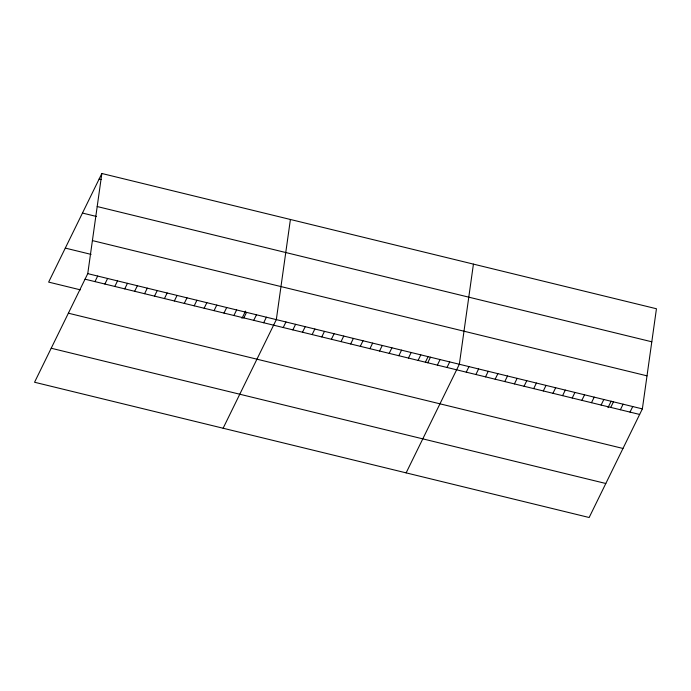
<?xml version="1.0" encoding="UTF-8"?>
<svg xmlns="http://www.w3.org/2000/svg" width="691" height="691" viewBox="0 0 691 691"><rect width="100%" height="100%" fill="white"/><g stroke="black" fill="none" stroke-linecap="round" stroke-linejoin="round"><path stroke-width="1.04" d="M87.757 273.636L101.845 173.493L656.45 308.756L642.362 408.891L589.155 517.507L34.55 382.244L87.757 273.636L642.362 408.891M290.41 219.479L276.322 319.622L223.115 428.239M473.43 264.117L459.342 364.261L406.135 472.869M101.845 173.493L48.638 282.109L80.398 289.849M94.961 281.608L97.681 276.055M104.885 284.027L107.606 278.473M114.81 286.454L117.53 280.9M124.734 288.873L127.455 283.319M134.659 291.291L137.379 285.737M144.583 293.71L147.304 288.156M154.508 296.137L157.228 290.574M164.432 298.555L167.153 293.001M174.357 300.974L177.077 295.42M184.281 303.392L187.002 297.838M194.206 305.811L196.926 300.257M204.13 308.238L206.851 302.684M214.055 310.656L216.775 305.102M223.979 313.075L226.7 307.521M233.904 315.493L236.624 309.939M241.962 318.378L245.53 311.088M243.828 317.92L246.549 312.358M253.752 320.339L256.473 314.785M263.677 322.757L266.398 317.204M283.232 327.525L285.953 321.971M292.872 329.875L295.593 324.321M302.503 332.224L305.223 326.67M312.133 334.574L314.854 329.02M321.764 336.923L324.485 331.369M331.395 339.272L334.116 333.718M341.034 341.622L343.755 336.068M350.665 343.971L353.386 338.417M360.296 346.321L363.017 340.767M369.927 348.67L372.648 343.116M379.558 351.019L382.278 345.465M389.197 353.369L391.918 347.815M398.828 355.718L401.549 350.164M408.459 358.068L411.18 352.514M418.09 360.417L420.81 354.863M425.38 362.205L428.152 356.539M427.72 362.766L430.45 357.212M437.36 365.116L440.081 359.562M446.991 367.465L449.711 361.911M466.252 372.164L468.973 366.61M475.892 374.513L478.613 368.959M485.523 376.863L488.243 371.309M495.153 379.212L497.874 373.658M504.784 381.562L507.505 376.008M514.415 383.911L517.136 378.357M524.054 386.26L526.775 380.706M533.685 388.61L536.406 383.047M543.316 390.959L546.037 385.397M552.947 393.309L555.668 387.746M562.578 395.658L565.298 390.095M572.217 398.007L574.938 392.445M581.848 400.348L584.569 394.794M591.479 402.698L594.2 397.144M601.11 405.047L603.83 399.493M608.002 407.647L611.172 401.169M610.74 407.396L613.461 401.842M620.38 409.746L623.101 404.192M630.011 412.095L632.731 406.541M99.124 179.047L101.111 179.53M97.198 206.54L651.803 341.795M82.462 213.061L96.36 216.447M92.404 240.589L647.009 375.844M65.299 248.095L91.1 254.392M85.036 279.19L639.641 414.445M68.374 313.196L622.98 448.459M51.212 348.238L605.817 483.493"/></g></svg>
